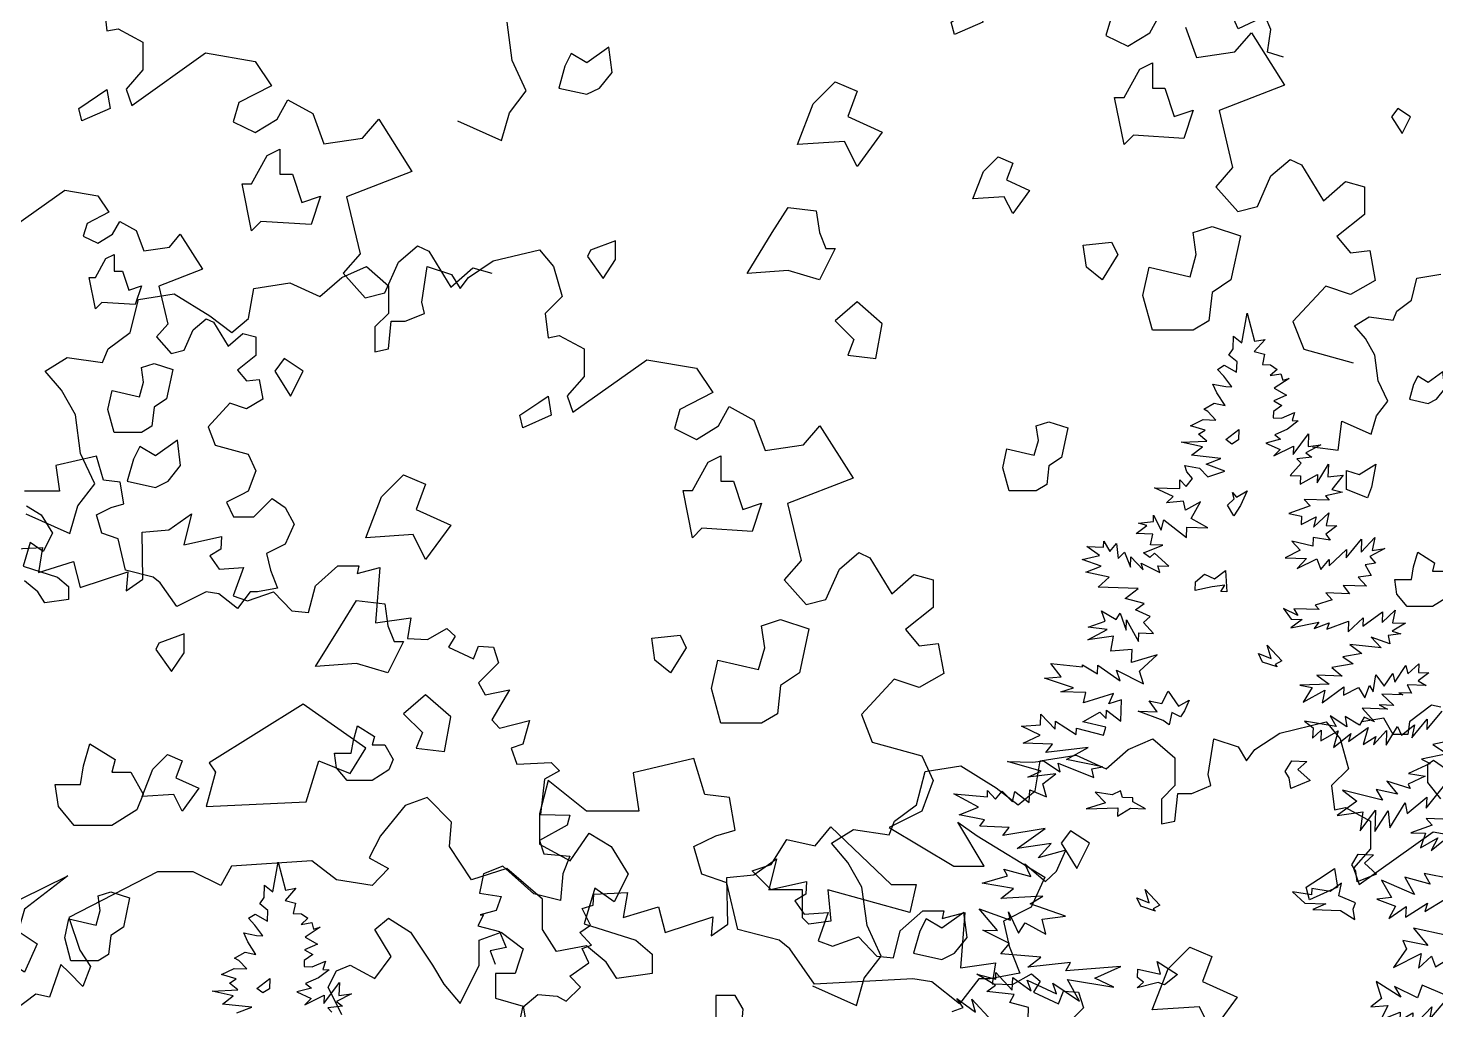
# Model space of a CAD drawing. Header units: inches. Extents: x -11 to 128, y 7 to 56.
# Drawn here: x 55.829 to 56.625, y 23.293 to 23.848 of the extents above; entities that cross this region are included whole.
import ezdxf

# ---------------------------------------------------------------- set-up
doc = ezdxf.new("R2010")
doc.units = ezdxf.units.IN
doc.header["$MEASUREMENT"] = 0
doc.layers.add('CAY', color=94, linetype='Continuous')
doc.layers.add('CAY-3', color=61, linetype='Continuous')
picture_1 = doc.add_image_def('image1.jpg', size_in_pixel=(1680, 1093))

# ---------------------------------------------------------------- blocks, each defined once
blk = doc.blocks.new('A$C76451831')
at = {"layer": 'CAY'}
for p, q in [((1479.9, 1929.8), (1538.3, 1944)), ((1538.3, 1944), (1555.9, 1922.7)), ((1288.9, 1909.2), (1320.1, 1922.7)), ((1320.1, 1922.7), (1347.8, 1898.6)), ((1389.7, 1877.9), (1396.8, 1922.7)), ((1396.8, 1922.7), (1427.4, 1912.7)), ((1448.6, 1909.2), (1479.9, 1929.8)), ((1555.9, 1922.7), (1566.6, 1885)), ((1178, 1895), (1223.4, 1902.1)), ((1223.4, 1902.1), (1261.1, 1885)), ((1261.1, 1885), (1288.9, 1909.2)), ((1347.8, 1898.6), (1347.8, 1863.8)), ((1427.4, 1912.7), (1438, 1895)), ((1438, 1895), (1448.6, 1909.2)), ((1022.3, 1839.6), (1033, 1881.5)), ((1033, 1881.5), (1077.8, 1888.5)), ((1077.8, 1888.5), (1122.6, 1860.8)), ((1171.5, 1857.3), (1178, 1895)), ((1566.6, 1885), (1545.3, 1863.8)), ((1347.8, 1863.8), (1330.7, 1846.6)), ((1369, 1853.7), (1393.2, 1863.8)), ((1393.2, 1863.8), (1389.7, 1877.9)), ((1545.3, 1863.8), (1548.9, 1833.1)), ((1122.6, 1860.8), (1150.3, 1839.6)), ((1150.3, 1839.6), (1171.5, 1857.3)), ((1330.7, 1846.6), (1330.7, 1815.4)), ((1347.8, 1818.9), (1351.4, 1853.7)), ((1351.4, 1853.7), (1369, 1853.7)), ((994.6, 1818.9), (1022.3, 1839.6)), ((1548.9, 1833.1), (1563, 1836)), ((1563, 1836), (1594.3, 1818.9)), ((987.6, 1801.8), (994.6, 1818.9)), ((1330.7, 1815.4), (1347.8, 1818.9)), ((1594.3, 1818.9), (1594.3, 1784.1)), ((915, 1791.2), (942.7, 1808.3)), ((942.7, 1808.3), (987.6, 1801.8)), ((1580.1, 1739.3), (1673.3, 1805.4)), ((1673.3, 1805.4), (1735.8, 1794.7)), ((935.7, 1767), (915, 1791.2)), ((1594.3, 1784.1), (1573, 1759.9)), ((953.4, 1735.8), (935.7, 1767)), ((1573, 1759.9), (1580.1, 1739.3)), ((4659.2, 1730), (4666, 1767.4)), ((4666, 1767.4), (4675.2, 1732.1)), ((959.8, 1687.4), (953.4, 1735.8)), ((4642.8, 1714.7), (4648.1, 1722.6)), ((4648.1, 1722.6), (4648.6, 1738.5)), ((4648.6, 1738.5), (4659.2, 1730)), ((4688.4, 1734.4), (4674.7, 1719)), ((4675.2, 1732.1), (4688.4, 1734.4)), ((4653, 1706.2), (4642.8, 1714.7)), ((4652.5, 1693), (4653, 1706.2)), ((4674.7, 1719), (4687.7, 1715.8)), ((4687.7, 1715.8), (4685, 1702.8)), ((977.5, 1649), (959.8, 1687.4)), ((4628.6, 1696.6), (4636.9, 1701.7)), ((4636.5, 1688.1), (4628.6, 1696.6)), ((4646.4, 1674.6), (4636.5, 1688.1)), ((4636.9, 1701.7), (4652.5, 1693)), ((4685, 1702.8), (4695.4, 1702.4)), ((4703.4, 1696.7), (4694.9, 1688.8)), ((4694.9, 1688.8), (4708.2, 1691.1)), ((4695.4, 1702.4), (4703.4, 1696.7)), ((4708.2, 1691.1), (4710.6, 1682.8)), ((4627.6, 1667.1), (4622.5, 1678.2)), ((4622.5, 1678.2), (4638.7, 1674.9)), ((4638.7, 1674.9), (4646.4, 1674.6)), ((4718.8, 1685.3), (4699.8, 1672.8)), ((4699.8, 1672.8), (4715.4, 1664.1)), ((4710.6, 1682.8), (4718.8, 1685.3)), ((4611, 1646.4), (4624.4, 1654.1)), ((4624.4, 1654.1), (4637.9, 1650.9)), ((4637.9, 1650.9), (4627.6, 1667.1)), ((4709.5, 1651.1), (4698.8, 1643.4)), ((4715.4, 1664.1), (4699.3, 1656.9)), ((4699.3, 1656.9), (4709.5, 1651.1)), ((956.3, 1621.3), (977.5, 1649)), ((4594.4, 1625.7), (4610.5, 1633.3)), ((4610.5, 1633.3), (4626.4, 1632.7)), ((4616.3, 1643.5), (4611, 1646.4)), ((4626.4, 1632.7), (4616.3, 1643.5)), ((4698.8, 1643.4), (4698.5, 1635.7)), ((4698.5, 1635.7), (4708.9, 1635.3)), ((4708.9, 1635.3), (4725.5, 1642.4)), ((4725.5, 1642.4), (4722.4, 1632.1)), ((946.3, 1586.5), (956.3, 1621.3)), ((4612.8, 1620.1), (4594.4, 1625.7)), ((4604.5, 1614.9), (4612.8, 1620.1)), ((4615, 1606.4), (4604.5, 1614.9)), ((4716.6, 1621.4), (4700.5, 1614.3)), ((4730.1, 1631.8), (4716.6, 1621.4)), ((4722.4, 1632.1), (4730.1, 1631.8)), ((4723.6, 1589.4), (4743.1, 1615.5)), ((4743.1, 1615.5), (4742.6, 1599.2)), ((890.9, 1611.3), (946.3, 1586.5)), ((2729.7, 1598.1), (2733.2, 1567.4)), ((4582.8, 1604.8), (4615, 1606.4)), ((4609.3, 1598.9), (4582.8, 1604.8)), ((4595.8, 1588.5), (4609.3, 1598.9)), ((4708, 1608.6), (4689.3, 1603.8)), ((4689.3, 1603.8), (4707.5, 1595.4)), ((4699.6, 1587.6), (4724, 1599.9)), ((4700.5, 1614.3), (4708, 1608.6)), ((4724, 1599.9), (4723.6, 1589.4)), ((4758.5, 1601.4), (4739.6, 1591.6)), ((4742.6, 1599.2), (4758.5, 1601.4)), ((3999.3, 1585.8), (3992.2, 1561.6)), ((4047.6, 1565.2), (4061.2, 1589.4)), ((4632.8, 1584.5), (4595.8, 1588.5)), ((4614, 1577.4), (4632.8, 1584.5)), ((4707.5, 1595.4), (4699.6, 1587.6)), ((4747.1, 1585.9), (4728.4, 1583.8)), ((4728.4, 1583.8), (4733.7, 1578.2)), ((4739.6, 1591.6), (4747.1, 1585.9)), ((2733.2, 1567.4), (2747.4, 1570.3)), ((2747.4, 1570.3), (2778.6, 1553.2)), ((3244, 1530.4), (3237.5, 1578.7)), ((3992.2, 1561.6), (4019.9, 1548.1)), ((4019.9, 1548.1), (4047.6, 1565.2)), ((4092.4, 1572.3), (4106.6, 1533.9)), ((4154.9, 1541), (4175.6, 1565.2)), ((4175.6, 1565.2), (4217.4, 1499.1)), ((2778.6, 1553.2), (2778.6, 1518.4)), ((2764.5, 1473.6), (2857.6, 1539.7)), ((2857.6, 1539.7), (2920.1, 1529)), ((2920.1, 1529), (2940.8, 1498.4)), ((3261.7, 1492), (3244, 1530.4)), ((4106.6, 1533.9), (4154.9, 1541)), ((2778.6, 1518.4), (2757.4, 1494.2)), ((2757.4, 1494.2), (2764.5, 1473.6)), ((2940.8, 1498.4), (2899.5, 1477.1)), ((3240.4, 1464.3), (3261.7, 1492)), ((4217.4, 1499.1), (4134.9, 1467.3)), ((2899.5, 1477.1), (2892.4, 1452.9)), ((2947.9, 1456.5), (2961.4, 1480.7)), ((2961.4, 1480.7), (2992.7, 1463.6)), ((2920.1, 1439.4), (2947.9, 1456.5)), ((2992.7, 1463.6), (3006.8, 1425.2)), ((3055.2, 1432.3), (3075.8, 1456.5)), ((3075.8, 1456.5), (3117.7, 1390.4)), ((3230.4, 1429.5), (3240.4, 1464.3)), ((4134.9, 1467.3), (4152, 1395.3)), ((2892.4, 1452.9), (2920.1, 1439.4)), ((3175, 1454.3), (3230.4, 1429.5)), ((3006.8, 1425.2), (3055.2, 1432.3)), ((4200.3, 1384.7), (4224.5, 1405.3)), ((4224.5, 1405.3), (4238.7, 1398.8)), ((3117.7, 1390.4), (3035.1, 1358.6)), ((4152, 1395.3), (4130.8, 1371.1)), ((4183.2, 1346.3), (4200.3, 1384.7)), ((4238.7, 1398.8), (4266.4, 1353.4)), ((4130.8, 1371.1), (4158.5, 1339.9)), ((4266.4, 1353.4), (4294.1, 1377.6)), ((4294.1, 1377.6), (4318.3, 1371.1)), ((4318.3, 1371.1), (4318.3, 1336.3)), ((3035.1, 1358.6), (3052.2, 1286.6)), ((4158.5, 1339.9), (4183.2, 1346.3)), ((4318.3, 1336.3), (4283.5, 1308.6)), ((4283.5, 1308.6), (4300.6, 1287.9)), ((3052.2, 1286.6), (3031, 1262.4)), ((4300.6, 1287.9), (4324.7, 1290.9)), ((4324.7, 1290.9), (4331.8, 1253.1)), ((4384.3, 1256.1), (4414.2, 1260.8)), ((4269.3, 1246.1), (4228, 1201.2)), ((4300.6, 1235.4), (4269.3, 1246.1)), ((4331.8, 1253.1), (4300.6, 1235.4)), ((4377.3, 1228.2), (4384.3, 1256.1)), ((4358.8, 1214.4), (4377.3, 1228.2)), ((4305.7, 1196), (4324.2, 1207.4)), ((4324.2, 1207.4), (4354.1, 1203)), ((4354.1, 1203), (4358.8, 1214.4)), ((4228, 1201.2), (4241.6, 1166.4)), ((4319.5, 1179.8), (4305.7, 1196)), ((4331.3, 1159), (4319.5, 1179.8)), ((4241.6, 1166.4), (4304.1, 1149.3)), ((4335.6, 1126.7), (4331.3, 1159)), ((4347.4, 1101.2), (4335.6, 1126.7)), ((4333.2, 1082.7), (4347.4, 1101.2)), ((4326.6, 1059.5), (4333.2, 1082.7)), ((4284.9, 1039.1), (4289.6, 1076)), ((4289.6, 1076), (4326.6, 1059.5)), ((4252.7, 1043.4), (4284.9, 1039.1)), ((4402.8, 717.8), (4374.9, 696.9)), ((4414.2, 715.4), (4402.8, 717.8)), ((4342.7, 701.7), (4314.8, 696.9)), ((4354.1, 680.8), (4342.7, 701.7)), ((4374.9, 696.9), (4372.6, 680.8)), ((4372.6, 680.8), (4354.1, 680.8)), ((3915.1, 501.1), (3898, 463.3)), ((3898, 463.3), (3863.2, 445.6)), ((3863.2, 445.6), (3870.3, 414.4)), ((3870.3, 414.4), (3883.8, 380.2)), ((3831.9, 373.1), (3807.8, 341.8)), ((3846.1, 373.1), (3831.9, 373.1)), ((3883.8, 380.2), (3846.1, 373.1))]:
    blk.add_line(p, q, dxfattribs=at)
for points in [[(4216, 1534.3), (4196, 1540.6), (4200.2, 1569.1), (4192.8, 1586), (4159, 1570.1), (4147.4, 1595.5)], [(4326.7, 2161.8), (4368.9, 2163.9), (4363.7, 2132.3), (4408, 2146), (4416.4, 2113.3), (4476.5, 2133.3), (4474.4, 2109.1), (4495.5, 2123.9), (4494.4, 2182.9), (4528.2, 2186.1), (4556.7, 2206.1), (4547.2, 2167.1), (4594.6, 2177.6), (4593.6, 2161.8), (4579.9, 2153.4), (4591.5, 2136.5), (4622.1, 2138.6), (4609.4, 2102.8), (4627.3, 2096.4), (4660, 2108), (4683.2, 2083.8), (4704.3, 2081.7), (4712.8, 2115.4), (4741.2, 2140.7), (4767.6, 2140.7), (4765.5, 2131.2), (4794, 2138.6), (4788.7, 2069), (4833, 2075.3), (4828.8, 2049), (4854.1, 2047.9), (4878.3, 2061.6), (4888.9, 2052.1), (4880.5, 2038.4), (4912.1, 2023.7), (4918.4, 2039.5), (4937.4, 2038.4), (4943.7, 2018.4), (4918.4, 1993.1), (4926.9, 1978.3), (4957.4, 1984.6), (4935.3, 1946.7), (4944.8, 1936.1), (4982.8, 1945.6), (4974.3, 1916.1), (4959.6, 1910.8), (4966.9, 1890.8), (5010.2, 1892.9), (5020.7, 1882.3), (5001.7, 1871.8), (4996.5, 1827.5), (5033.4, 1826.4), (5030.2, 1813.8), (4995.4, 1794.8), (5000.7, 1777.9), (5033.4, 1774.7), (5024.9, 1752.6), (5021.8, 1718.9), (4988, 1727.3), (4949, 1762.1), (4924.8, 1752.6), (4919.5, 1728.3), (4946.9, 1724.1), (4940.6, 1706.2), (4920.5, 1700.9), (4924.8, 1700.9), (4917.4, 1687.2), (4944.8, 1679.8), (4953.2, 1659.8), (4933.2, 1655.6), (4939.5, 1638.7)], [(4968, 1554.1), (4974.3, 1584.7), (4993.3, 1600.5), (5017.5, 1598.4), (5029.1, 1592), (5047.1, 1610), (5033.4, 1623.7), (5057.6, 1640.6), (5049.2, 1658.5), (5060.8, 1662.7), (5046, 1678.5), (5059.7, 1688), (5049.2, 1709.1), (5062.9, 1713.3), (5063.9, 1727), (5106.1, 1729.1), (5100.9, 1697.5), (5145.2, 1711.2), (5153.6, 1678.5), (5213.7, 1698.6), (5211.6, 1674.3), (5232.7, 1689.1), (5231.6, 1748.1), (5265.4, 1751.3), (5293.9, 1771.3), (5284.4, 1732.3), (5331.8, 1742.9), (5330.8, 1727), (5317.1, 1718.6), (5328.7, 1701.7), (5359.3, 1703.8), (5346.6, 1668), (5364.5, 1661.6), (5397.2, 1673.2), (5420.4, 1649), (5441.5, 1646.9), (5450, 1680.6), (5478.4, 1705.9), (5504.8, 1705.9), (5502.7, 1696.5), (5531.2, 1703.8), (5525.9, 1634.2), (5570.2, 1640.6), (5566, 1614.2), (5591.3, 1613.1), (5615.5, 1626.8), (5626.1, 1617.3), (5617.7, 1603.6), (5649.3, 1588.9), (5655.6, 1604.7), (5674.6, 1603.6), (5680.9, 1583.6), (5655.6, 1558.3)], [(3798.5, 332.2), (3812.3, 337.1), (3804.5, 348.3), (3827.9, 331.1), (3823.1, 347.6), (3848.9, 320)], [(3893.7, 307.5), (3894.8, 337), (3871, 343.2), (3876.8, 353.5), (3842, 357.4), (3853.2, 365.2), (3829.6, 379.1), (3853.4, 372.9), (3853.7, 381), (3874.2, 359), (3874.8, 374.8), (3898.2, 358.2), (3893.2, 371.5), (3929.8, 354.3), (3925.3, 367.6), (3958.9, 345.2), (3944, 372.4), (4002.2, 362.7), (3978.5, 373.9), (4011.2, 388.7), (3941.7, 383.4), (3947.5, 393.6), (3893.8, 387.8), (3910.1, 400.4), (3860, 404.8), (3870.8, 417.6), (3837, 434.6), (3855.6, 434), (3832.5, 461.5), (3871.9, 447), (3869.5, 457.5), (3882.2, 430.8), (3890.3, 443.7), (3916.6, 429.6), (3911.8, 448.3), (3941.4, 452.3), (3896.6, 467.5), (3912.8, 477.3), (3859.7, 474.2), (3876, 486.8), (3836.3, 493.6), (3868.4, 502.9), (3863.7, 511.2), (3897.8, 501.9), (3890.2, 518), (3916.2, 495.8), (3930.2, 508.9), (3941.6, 535.3), (3906.8, 525.6), (3923.3, 543.6), (3880.5, 537.4), (3915.8, 562.4), (3862.5, 553.9), (3870.5, 564), (3833.4, 565.3), (3839.1, 573.3), (3807.2, 579.8), (3831.5, 589.4), (3800.4, 606.4), (3842.9, 602.6), (3843.1, 610.3), (3853.2, 599.5), (3861.7, 609.7), (3874.4, 596.1), (3877.5, 609.1), (3895.6, 595.3), (3896.2, 611.2), (3917.2, 602.3), (3912.8, 618.8), (3929.1, 631.3), (3894, 627.1), (3910.6, 634.7), (3868.4, 647.1), (3900.1, 646), (3913.8, 647.7), (3934.6, 633.9), (3932.3, 644.8), (3976.9, 627), (3974.6, 637.9), (3987.8, 640.2), (3942.8, 649.4), (3970.1, 664.8), (3916.4, 658.5), (3924.9, 668.7), (3887.8, 670), (3909.5, 680.1), (3885.8, 691.3), (3909.9, 693.2), (3910.4, 706.8), (3928.3, 687.6), (3928.7, 698), (3954.8, 681.2), (3955.1, 688.9), (3989.2, 680), (3992.3, 690.3), (3963.1, 696.8), (3984.8, 709.2), (3992.7, 701.2), (3993, 711.6), (4011.1, 697.8), (4012.1, 724.6), (3996, 719.7), (4001.9, 732.6), (3963.9, 720.8), (3967.1, 733.8), (3935.4, 734.9), (3951.4, 739.8), (3914.7, 752), (3936, 753.5), (3923, 770.3), (3962.8, 766.2), (3962.9, 768.9), (3981.5, 757.4), (3981.9, 768.2), (4010.2, 748.6), (4005.7, 761.9), (4039.5, 744.9), (4034.6, 760.9), (4056.7, 781.5), (4024.6, 771.7), (4025.2, 788), (3998.4, 786.2), (4001.7, 804.7), (3969.4, 800.4), (3993.9, 813.1), (3970, 816.2), (3991.5, 823.6), (3986.5, 837), (4005.2, 825.9), (4010.4, 833.9), (4017.9, 812.3), (4018.3, 825.4), (4033.2, 798.2), (4033.6, 809), (4052.2, 808.4), (4039.5, 822), (4047.9, 829.8), (4029.6, 838.2), (4040.3, 846), (4016.5, 852.2), (4032.8, 864.8), (3982.6, 866.6), (3996.2, 879.2), (3966.9, 885.7), (3986.2, 893.2), (3962.5, 901.7), (3984, 906.4), (3968.1, 917.8), (3989.3, 917.1), (3989.6, 924.8), (3997.3, 911.4), (4005.8, 921.5), (4007.9, 902.9), (4015.9, 910.7), (4023.4, 891.9), (4023.8, 905), (4039.1, 888.6), (4036.7, 896.9), (4060.3, 885.2), (4057.8, 893.4), (4071.4, 892.9), (4053.4, 909.4), (4047.8, 904.2), (4039.8, 909.9), (4064.2, 919.5), (4048.4, 920), (4051.5, 933.5), (4030.3, 934.3), (4043.8, 944.2), (4033.4, 947.3), (4052.1, 949.4), (4052.4, 957.5), (4062.1, 938.6), (4065.3, 951.6), (4094, 929.3), (4094.4, 942.4), (4120.7, 941.5), (4099.8, 953.1), (4111.4, 974), (4092.5, 963.8), (4090.1, 974.8), (4068.8, 972.8), (4077.2, 980.7), (4053.6, 991.9), (4085.3, 990.8), (4085.6, 1001.7), (4093.5, 993.3), (4101.6, 1003.4), (4094.2, 1011.8), (4091.7, 1020.1), (4110.2, 1016.7), (4120.7, 1005.5), (4142.2, 1012.9), (4118.5, 1021.8), (4137.3, 1028.9), (4100.3, 1032.9), (4113.8, 1043.3), (4087.3, 1049.2), (4119.5, 1050.8), (4109, 1059.4), (4117.3, 1064.5), (4098.9, 1070.1), (4115, 1077.7), (4130.9, 1077.2), (4120.8, 1088), (4115.5, 1090.9), (4128.9, 1098.6), (4142.4, 1095.4), (4132.1, 1111.6), (4127, 1122.6), (4143.2, 1119.4), (4150.9, 1119.1), (4141, 1132.6), (4133.1, 1141), (4141.4, 1146.2), (4157, 1137.5), (4157.5, 1150.6), (4147.3, 1159.1), (4152.6, 1167.1), (4153.1, 1182.9), (4163.7, 1174.4), (4170.5, 1211.8), (4179.7, 1176.6), (4192.9, 1178.8), (4179.2, 1163.4), (4192.2, 1160.3), (4189.5, 1147.2), (4199.9, 1146.8), (4207.9, 1141.1), (4199.4, 1133.3), (4212.7, 1135.5), (4215.1, 1127.3), (4223.3, 1129.7), (4204.3, 1117.2), (4219.9, 1108.5), (4203.8, 1101.4), (4214, 1095.6), (4203.3, 1087.8), (4203, 1080.1), (4213.4, 1079.7), (4230, 1086.9), (4226.9, 1076.5), (4234.6, 1076.3), (4221.1, 1065.9), (4205, 1058.7), (4212.5, 1053), (4193.8, 1048.2), (4212, 1039.9), (4204.1, 1032), (4228.5, 1044.3), (4228.1, 1033.9), (4247.6, 1060), (4247.1, 1043.7), (4263, 1045.8), (4244.1, 1036.1), (4251.6, 1030.3), (4232.9, 1028.3), (4238.2, 1022.7), (4224.5, 1007.3), (4237.6, 1006.8), (4237.3, 996.4), (4259, 1008.8), (4258.6, 997.9), (4272.6, 1021.5), (4272, 1005.6), (4291.1, 1007.7), (4276.9, 989.6), (4290.4, 986.4), (4268.9, 981.7), (4273.7, 976.1), (4242, 977.2), (4249.5, 969.2), (4222.8, 959.3), (4238.6, 956), (4238.2, 945.6), (4257.1, 955.4), (4254, 942.3), (4273.2, 960.2), (4269.9, 944.5), (4283.5, 944), (4269.5, 933.6), (4274.7, 925.7), (4253.5, 929.2), (4253.1, 918.3), (4226.6, 924.7), (4237.1, 913.4), (4218.2, 903.7), (4244.9, 902.7), (4233.5, 890), (4258, 902.3), (4263, 889), (4273.8, 901.7), (4273.5, 893.6), (4295.6, 914.1), (4295.2, 903.7), (4314.6, 927.1), (4314, 910.8), (4331, 929.2), (4327.7, 913), (4343.6, 915.2), (4324.7, 905.4), (4332.1, 897), (4318.9, 894.7), (4326.6, 881.3), (4310.2, 879.2), (4320.7, 867.9), (4291.3, 868.9), (4299.1, 858.2), (4269.6, 859.3), (4277.5, 850.8), (4256, 843.9), (4261.2, 838.3), (4229.1, 839.4), (4234.2, 831), (4215.9, 839.8), (4225.9, 826.3), (4239.5, 825.9), (4225.5, 815.5), (4260.6, 822.4), (4254.9, 814.4), (4273.8, 821.9), (4270.8, 813.9), (4297.8, 823.8), (4297.4, 810.2), (4316.6, 828.2), (4316.2, 817.7), (4340.9, 835.5), (4340.4, 822.3), (4356.8, 837.6), (4353.5, 821.9), (4369.8, 821.3), (4353.1, 811), (4363.9, 807.9), (4348, 805.8), (4349.9, 795.3), (4326.6, 803.8), (4339.3, 790.2), (4299.5, 794.3), (4315, 782.9), (4290.8, 778.7), (4304.1, 770.1), (4277.2, 765.6), (4290, 754.7), (4258.3, 755.8), (4273.8, 744.4), (4236.6, 743), (4252.3, 740.2), (4240.8, 721.6), (4268.1, 736.9), (4264.8, 720.7), (4292.2, 741.1), (4291.9, 730.6), (4310.8, 740.4), (4318.5, 727), (4324.5, 742.7), (4329.2, 734.8), (4332.6, 756), (4343, 742), (4354, 757.9), (4356.3, 747), (4370.2, 767.8), (4372.6, 757.3), (4386.6, 770), (4386.2, 759.1), (4399.3, 758.6), (4385.9, 748.7), (4396.1, 742.9), (4372.1, 743.7), (4377.2, 733.1), (4361.3, 733.7), (4366.6, 730.8), (4339.9, 731.7), (4355.3, 717.6), (4336.8, 718.2), (4347, 712.9), (4315.3, 714), (4330.6, 697.1), (4317.6, 703), (4311.9, 692.8), (4293.7, 703.8), (4295.9, 690.6), (4275.1, 704.5), (4282.3, 691.1), (4242.7, 697.9), (4253.3, 689.4), (4252.8, 676.3), (4263.6, 686.3), (4263.1, 673.2), (4284.9, 685.6), (4279.1, 664.5), (4301.1, 682.3), (4298, 672), (4322.6, 689.7), (4316.4, 668.6), (4332.6, 678.5), (4329.6, 668.1), (4346.1, 686.1), (4345.4, 667.6), (4359.8, 691.1), (4364.9, 680), (4381.2, 693.1), (4377.9, 676.9), (4397.3, 700.2), (4396.8, 687.1), (4416.2, 710.4)], [(4433.6, 674.9), (4404.3, 668.2), (4422.5, 656.7), (4390.1, 650.1), (4400.8, 644.3), (4373.6, 631.7), (4394.8, 628.7), (4373.2, 618.6), (4375.7, 613), (4346.5, 622.2), (4359.6, 605.9), (4333, 611.8), (4340.7, 598.4), (4290.4, 611), (4308.5, 596.8), (4283.9, 579.1), (4316.2, 583.4), (4312.6, 559.5), (4332.1, 585.5), (4331.2, 558.8), (4348, 585), (4349.9, 563.6), (4369.6, 594.7), (4371.9, 581.4), (4396.6, 601.9), (4396.1, 588.3), (4421.2, 619.6)], [(4416.9, 574.4), (4395.7, 575.2), (4403.5, 566.7), (4376.5, 557.2), (4395, 556.6), (4388.9, 538.2), (4410.7, 550.6), (4402.4, 535), (4424.3, 552.8)], [(4427.4, 499.2), (4393.2, 505.9), (4400.9, 492.5), (4369.1, 501.3), (4381.4, 479.5), (4339.5, 497.3), (4352.3, 475.6), (4333.6, 473.5), (4357.4, 464.5), (4348.7, 449), (4370.5, 464.1), (4370, 450.9), (4397.4, 468.6), (4394.3, 457.8), (4418.8, 473.3)], [(4422.2, 427.8), (4380, 437), (4398.2, 415), (4366.3, 421.6), (4371.3, 411), (4354.7, 387.5), (4389.7, 404.9), (4386.3, 386.4), (4402.7, 401.7), (4407.7, 388.4), (4432.3, 403.4)], [(4419.6, 353.1), (4391, 365), (4385, 349.3), (4356.1, 363.5), (4363.8, 350.1), (4332.7, 369.7), (4339.7, 348.2), (4326.2, 337.8), (4347.6, 339.7), (4338.8, 321.5), (4363.1, 331), (4362.7, 320.6), (4379, 330.5), (4378.3, 311.9), (4403.2, 337.8), (4400, 322), (4422.2, 348)], [(4414.2, 599.8), (4398.1, 620.6), (4398.1, 643.8), (4405.2, 648.6), (4425.6, 634.4)]]:
    blk.add_lwpolyline(points, dxfattribs=at)
for points in [[(4784.5, 1915.2), (4800.4, 1915.2), (4810.9, 1896.7), (4805.6, 1883.5), (4784.5, 1870.3), (4752.8, 1870.3), (4739.6, 1886.1), (4737, 1904.6), (4758.1, 1904.6), (4760.8, 1920.5), (4766, 1939), (4787.2, 1925.7)], [(4507.9, 1884.3), (4526.4, 1902.8), (4544.9, 1894.9), (4536.9, 1873.7), (4566, 1860.5), (4544.9, 1831.5), (4534.3, 1852.6), (4494.7, 1850)], [(1240.2, 1791.1), (1216.4, 1806.9), (1204.5, 1791.1), (1224.3, 1759.4)], [(1537.1, 1751.5), (1548.9, 1759.4), (1552.9, 1735.6), (1517.3, 1719.8), (1513.3, 1735.6)], [(4396.9, 1672), (4402.2, 1695.8), (4436.5, 1687.9), (4441.8, 1706.3), (4439.1, 1724.8), (4455, 1730.1), (4478.7, 1722.2), (4470.8, 1685.2), (4455, 1674.7), (4452.3, 1650.9), (4439.1, 1643), (4404.8, 1643)], [(1085.8, 1672.3), (1081.8, 1704), (1054.1, 1684.2), (1034.3, 1696), (1026.4, 1680.2), (1018.5, 1652.5), (1054.1, 1644.6), (1069.9, 1652.5)], [(1339.1, 1632.7), (1366.8, 1660.4), (1394.5, 1648.5), (1382.7, 1616.8), (1426.2, 1597), (1394.5, 1553.5), (1378.7, 1585.2), (1319.3, 1581.2)], [(4639.1, 1608.3), (4655.4, 1620.8), (4655, 1607.7), (4646.6, 1602.6)], [(3821.2, 1594.5), (3833.1, 1602.4), (3837, 1578.6), (3801.4, 1562.8), (3797.4, 1578.6)], [(3369.9, 1515.3), (3365.9, 1547), (3338.2, 1527.2), (3318.4, 1539), (3310.5, 1523.2), (3302.6, 1495.5), (3338.2, 1487.6), (3354, 1495.5)], [(4035, 1519.2), (4050.8, 1527.2), (4050.8, 1495.5), (4066.6, 1495.5), (4078.5, 1459.8), (4102.3, 1467.8), (4090.4, 1432.1), (4027.1, 1436.1), (4015.2, 1424.2), (4003.3, 1483.6), (4015.2, 1483.6)], [(2721.4, 1485.8), (2733.3, 1493.7), (2737.3, 1469.9), (2701.6, 1454.1), (2697.7, 1469.9)], [(3623.3, 1475.7), (3651, 1503.4), (3678.7, 1491.5), (3666.8, 1459.8), (3710.3, 1440), (3678.7, 1396.5), (3662.8, 1428.1), (3603.5, 1424.2)], [(4376, 1459.3), (4360.2, 1469.9), (4352.3, 1459.3), (4365.5, 1438.2)], [(2935.2, 1410.5), (2951, 1418.5), (2951, 1386.8), (2966.9, 1386.8), (2978.8, 1351.1), (3002.5, 1359.1), (2990.6, 1323.4), (2927.3, 1327.4), (2915.4, 1315.5), (2903.5, 1374.9), (2915.4, 1374.9)], [(3837.8, 1390.3), (3856.3, 1408.8), (3874.8, 1400.9), (3866.9, 1379.8), (3895.9, 1366.6), (3874.8, 1337.5), (3864.2, 1358.6), (3824.6, 1356)], [(3571.8, 1313.3), (3591.6, 1345), (3627.2, 1341), (3631.2, 1313.3), (3639.1, 1293.5), (3651, 1293.5), (3631.2, 1253.9), (3591.6, 1265.8), (3540.1, 1261.8)], [(4038.9, 1234.1), (4046.9, 1269.7), (4098.3, 1257.8), (4106.2, 1285.6), (4102.3, 1313.3), (4126, 1321.2), (4161.7, 1309.3), (4149.8, 1253.9), (4126, 1238), (4122.1, 1202.4), (4102.3, 1190.5), (4050.8, 1190.5)], [(3342.6, 1291.2), (3338.7, 1283.3), (3358.5, 1255.6), (3374.3, 1279.3), (3374.3, 1303.1)], [(3967.7, 1269.7), (3963.7, 1297.4), (3999.3, 1301.4), (4007.3, 1285.6), (3987.5, 1253.9)], [(3702.4, 1154.9), (3710.3, 1198.4), (3678.7, 1226.2), (3651, 1202.4), (3674.7, 1178.6), (3666.8, 1158.8)], [(4419.5, 1116.7), (4416.9, 1137.8), (4398.4, 1124.6), (4385.2, 1132.5), (4380, 1122), (4374.7, 1103.5), (4398.4, 1098.2), (4409, 1103.5)], [(3862.3, 1017), (3867.6, 1040.8), (3901.9, 1032.9), (3907.2, 1051.4), (3904.5, 1069.8), (3920.4, 1075.1), (3944.1, 1067.2), (3936.2, 1030.2), (3920.4, 1019.7), (3917.7, 995.9), (3904.5, 988), (3870.2, 988)], [(4143.6, 1052.7), (4159.9, 1065.3), (4159.5, 1052.2), (4151.1, 1047)], [(4295.5, 989.9), (4295.5, 1013.7), (4311.3, 1008.4), (4332.5, 1021.6), (4327.2, 992.6), (4321.9, 979.4)], [(4145.7, 970.1), (4154.1, 978), (4151.7, 985.8), (4156.9, 980.2), (4170.4, 987.9), (4162, 969.6), (4153.4, 956.7)], [(4403.7, 887), (4419.5, 887), (4430.1, 868.5), (4424.8, 855.3), (4403.7, 842.1), (4372, 842.1), (4358.8, 857.9), (4356.2, 876.4), (4377.3, 876.4), (4380, 892.2), (4385.2, 910.7), (4406.4, 897.5)], [(4144.6, 860.9), (4136.9, 861.2), (4142.2, 869.2), (4126.3, 867), (4104.8, 862.3), (4105.2, 873.2), (4116.4, 883.2), (4129.3, 877.3), (4142.8, 887.7)], [(4208.2, 766.2), (4189.8, 772.3), (4184.7, 782.9), (4200.4, 776.9), (4195.5, 793.4), (4213.9, 773.7), (4205.6, 769)], [(4064.6, 698.7), (4032.9, 710.2), (4056.9, 709.4), (4046.9, 723.3), (4062.7, 720.1), (4070.9, 735.6), (4083.8, 716.6), (4097.3, 724.3), (4091.3, 710.9), (4086.1, 703.4), (4075.4, 708.7), (4072.1, 693)], [(4223.4, 626.6), (4218.2, 634.5), (4226.4, 647.8), (4245.4, 647.1), (4234.2, 636.7), (4249.6, 623), (4225.2, 612.9)], [(4013.2, 601.7), (4010.8, 609.9), (4000.2, 604.8), (3978.6, 608.3), (3991.7, 594.7), (3967.4, 587.4), (4007.3, 588.7), (4006.9, 577.9), (4023.2, 588.2), (4042.2, 587.5), (4026.2, 596.2), (4026.3, 601.2)], [(4307.3, 508.9), (4302.2, 516.8), (4310.3, 530.1), (4329.4, 529.4), (4318.1, 518.9), (4333.5, 505.2), (4309.1, 495.2)], [(4054.6, 458.4), (4036.2, 464.5), (4031.1, 475.1), (4046.8, 469.1), (4041.9, 485.6), (4060.3, 465.9), (4052, 461.2)], [(4303.8, 461), (4306.8, 469), (4285.8, 477.9), (4289, 493.7), (4275.1, 483.3), (4251.6, 486.8), (4251.4, 479.1), (4227.5, 482.7), (4242.8, 468.5), (4269.5, 467.6), (4253, 460.5), (4287.8, 459.2), (4306, 447.7)], [(4032, 374.8), (4032.4, 385.2), (4061.2, 379.2), (4056.8, 395.2), (4082.5, 378.5), (4066.1, 365.4), (4058.1, 368.4), (4031.6, 361.7), (4039.5, 369.1)]]:
    blk.add_lwpolyline(points, close=True, dxfattribs=at)
at = {"layer": 'CAY-3'}
for p, q in [((3100.6, 1276), (3124.7, 1296.6)), ((3124.7, 1296.6), (3138.9, 1290.1)), ((3138.9, 1290.1), (3166.6, 1244.7)), ((3188.9, 1257), (3220.2, 1277.6)), ((3220.2, 1277.6), (3278.5, 1291.8)), ((3278.5, 1291.8), (3296.2, 1270.6)), ((3029.1, 1257), (3060.4, 1270.6)), ((3031, 1262.4), (3058.7, 1231.2)), ((3060.4, 1270.6), (3088.1, 1246.4)), ((3083.5, 1237.6), (3100.6, 1276)), ((3130, 1225.7), (3137, 1270.6)), ((3137, 1270.6), (3167.7, 1260.5)), ((3166.6, 1244.7), (3194.3, 1268.9)), ((3167.7, 1260.5), (3178.3, 1242.8)), ((3194.3, 1268.9), (3218.5, 1262.4)), ((3296.2, 1270.6), (3306.9, 1232.8)), ((2911.8, 1205.1), (2918.3, 1242.8)), ((2918.3, 1242.8), (2963.7, 1249.9)), ((2963.7, 1249.9), (3001.4, 1232.8)), ((3001.4, 1232.8), (3029.1, 1257)), ((3088.1, 1246.4), (3088.1, 1211.6)), ((3178.3, 1242.8), (3188.9, 1257)), ((2762.6, 1187.4), (2773.2, 1229.3)), ((2773.2, 1229.3), (2818.1, 1236.4)), ((2818.1, 1236.4), (2862.9, 1208.6)), ((3058.7, 1231.2), (3083.5, 1237.6)), ((3133.5, 1211.6), (3130, 1225.7)), ((3306.9, 1232.8), (3285.6, 1211.6)), ((2862.9, 1208.6), (2890.6, 1187.4)), ((3088.1, 1211.6), (3071, 1194.5)), ((3109.3, 1201.6), (3133.5, 1211.6)), ((3285.6, 1211.6), (3289.2, 1180.9)), ((2890.6, 1187.4), (2911.8, 1205.1)), ((3071, 1194.5), (3071, 1163.2)), ((3088.1, 1166.8), (3091.6, 1201.6)), ((3091.6, 1201.6), (3109.3, 1201.6)), ((2734.9, 1166.8), (2762.6, 1187.4)), ((3289.2, 1180.9), (3303.3, 1183.9)), ((3303.3, 1183.9), (3334.6, 1166.8)), ((2655.3, 1139), (2683, 1156.1)), ((2683, 1156.1), (2727.8, 1149.6)), ((2727.8, 1149.6), (2734.9, 1166.8)), ((3071, 1163.2), (3088.1, 1166.8)), ((3334.6, 1166.8), (3334.6, 1131.9)), ((2676, 1114.8), (2655.3, 1139)), ((3320.4, 1087.1), (3413.6, 1153.2)), ((3413.6, 1153.2), (3476.1, 1142.6)), ((3476.1, 1142.6), (3496.7, 1111.9)), ((3334.6, 1131.9), (3313.3, 1107.8)), ((2693.6, 1083.6), (2676, 1114.8)), ((3313.3, 1107.8), (3320.4, 1087.1)), ((3496.7, 1111.9), (3455.4, 1090.7)), ((2700.1, 1035.2), (2693.6, 1083.6)), ((3455.4, 1090.7), (3448.4, 1066.5)), ((3503.8, 1070), (3517.3, 1094.2)), ((3517.3, 1094.2), (3548.6, 1077.1)), ((3448.4, 1066.5), (3476.1, 1052.9)), ((3476.1, 1052.9), (3503.8, 1070)), ((3548.6, 1077.1), (3562.7, 1038.8)), ((3611.1, 1045.8), (3631.7, 1070)), ((3631.7, 1070), (3673.6, 1003.9)), ((2717.8, 996.9), (2700.1, 1035.2)), ((3562.7, 1038.8), (3611.1, 1045.8)), ((2696.6, 969.1), (2717.8, 996.9)), ((3673.6, 1003.9), (3591, 972.1)), ((2631.1, 959.1), (2686.6, 934.3)), ((2686.6, 934.3), (2696.6, 969.1)), ((3591, 972.1), (3608.1, 900.1)), ((3656.5, 889.5), (3680.7, 910.2)), ((3680.7, 910.2), (3694.8, 903.7)), ((3608.1, 900.1), (3586.9, 875.9)), ((3639.4, 851.2), (3656.5, 889.5)), ((3694.8, 903.7), (3722.5, 858.3)), ((3586.9, 875.9), (3614.6, 844.7)), ((3722.5, 858.3), (3750.2, 882.4)), ((3750.2, 882.4), (3774.4, 875.9)), ((3774.4, 875.9), (3774.4, 841.1)), ((3614.6, 844.7), (3639.4, 851.2)), ((3774.4, 841.1), (3739.6, 813.4)), ((3739.6, 813.4), (3756.7, 792.8)), ((3756.7, 792.8), (3780.9, 795.7)), ((3780.9, 795.7), (3788, 758)), ((3725.5, 750.9), (3684.2, 706.1)), ((3756.7, 740.3), (3725.5, 750.9)), ((3788, 758), (3756.7, 740.3)), ((3684.2, 706.1), (3697.8, 671.3)), ((3697.8, 671.3), (3760.3, 654.2)), ((3473.1, 650.6), (3396.5, 632.9)), ((3486.7, 605.2), (3473.1, 650.6)), ((3760.3, 654.2), (3774.4, 622.9)), ((3289.2, 622.9), (3278.5, 581)), ((3337.5, 584.6), (3289.2, 622.9)), ((3396.5, 632.9), (3403.5, 584.6)), ((3774.4, 622.9), (3760.3, 584.6)), ((3517.9, 601.7), (3486.7, 605.2)), ((3109.3, 591.6), (3078.1, 553.3)), ((3137, 601.7), (3109.3, 591.6)), ((3167.7, 570.4), (3137, 601.7)), ((3525, 560.4), (3517.9, 601.7)), ((3164.8, 539.7), (3167.7, 570.4)), ((3278.5, 581), (3278.5, 542.7)), ((3403.5, 584.6), (3337.5, 584.6)), ((3746.7, 577.5), (3719, 563.9)), ((3760.3, 584.6), (3746.7, 577.5)), ((3839, 515.2), (3805.7, 570.4)), ((3805.7, 570.4), (3829.8, 553.3)), ((3078.1, 553.3), (3063.9, 525.6)), ((3316.9, 522), (3341, 556.8)), ((3341, 556.8), (3368.8, 539.7)), ((3473.1, 539.7), (3500.8, 553.3)), ((3500.8, 553.3), (3525, 560.4)), ((3719, 563.9), (3800.7, 515.2)), ((3829.8, 553.3), (3915.1, 501.1)), ((3192.5, 497.8), (3164.8, 539.7)), ((3278.5, 542.7), (3316.9, 522)), ((3368.8, 539.7), (3390, 504.9)), ((3483.1, 504.9), (3473.1, 539.7)), ((2890.2, 514.9), (2876.6, 490.8)), ((2991.4, 522), (2890.2, 514.9)), ((3022.7, 497.8), (2991.4, 522)), ((3063.9, 525.6), (3088.1, 512)), ((3800.7, 515.2), (3839, 515.2)), ((2797, 507.9), (2685, 450.4)), ((2841.8, 507.9), (2797, 507.9)), ((2876.6, 490.8), (2841.8, 507.9)), ((3067.5, 490.8), (3022.7, 497.8)), ((3088.1, 512), (3067.5, 490.8)), ((3237.3, 512), (3192.5, 497.8)), ((3282.1, 473.7), (3237.3, 512)), ((3390, 504.9), (3372.3, 470.1)), ((3514.4, 494.3), (3483.1, 504.9)), ((3348.1, 487.2), (3334.6, 442.4)), ((3372.3, 470.1), (3348.1, 487.2)), ((3528.5, 435.3), (3514.4, 494.3)), ((3282.1, 435.3), (3282.1, 473.7)), ((2685, 450.4), (2699.2, 409.1)), ((3071, 435.3), (3088.1, 449.5)), ((3088.1, 449.5), (3115.8, 431.8)), ((3091.6, 401.1), (3071, 435.3)), ((3115.8, 431.8), (3143.5, 390.5)), ((3202.5, 421.8), (3230.2, 431.8)), ((3230.2, 431.8), (3257.9, 411.1)), ((3299.8, 407.6), (3282.1, 435.3)), ((3334.6, 442.4), (3400, 421.8)), ((3580.4, 421.8), (3528.5, 435.3)), ((2699.2, 409.1), (2712.7, 388.5)), ((3202.5, 390.5), (3202.5, 421.8)), ((3257.9, 411.1), (3247.9, 379.9)), ((3337.5, 414.7), (3299.8, 407.6)), ((3362.3, 394), (3337.5, 414.7)), ((3400, 421.8), (3420.6, 404.1)), ((3594, 411.1), (3580.4, 421.8)), ((3625.2, 366.3), (3594, 411.1)), ((2675.1, 391.3), (2660.8, 350.1)), ((2685, 381.4), (2675.1, 391.3)), ((3022.7, 383.4), (3039.8, 390.5)), ((3039.8, 390.5), (3071, 373.4)), ((3071, 373.4), (3091.6, 401.1)), ((3143.5, 390.5), (3157.7, 366.3)), ((3178.3, 342.1), (3202.5, 390.5)), ((3375.8, 373.4), (3362.3, 394)), ((3420.6, 404.1), (3420.6, 379.9)), ((2702.7, 363.7), (2685, 381.4)), ((2712.7, 388.5), (2702.7, 363.7)), ((3012, 362.8), (3022.7, 383.4)), ((3223.1, 379.9), (3223.1, 348.6)), ((3247.9, 379.9), (3223.1, 379.9)), ((3420.6, 379.9), (3375.8, 373.4)), ((3748.8, 373.1), (3625.2, 366.3)), ((3773, 369.5), (3748.8, 373.1)), ((3029.1, 328), (3012, 362.8)), ((3157.7, 366.3), (3178.3, 342.1)), ((3807.8, 341.8), (3773, 369.5)), ((2643.7, 353.7), (2601.9, 322.4)), ((2660.8, 350.1), (2643.7, 353.7)), ((3223.1, 348.6), (3257.9, 338.6)), ((3257.9, 338.6), (3265, 296.7))]:
    blk.add_line(p, q, dxfattribs=at)
for points in [[(6598.2, 1088.9), (6660.3, 1132.9), (6702, 1125.9), (6715.7, 1105.4), (6688.2, 1091.2), (6683.5, 1075.1), (6702, 1066.1), (6720.4, 1077.5), (6729.5, 1093.6), (6750.3, 1082.2), (6759.7, 1056.6), (6792, 1061.4), (6805.7, 1077.5), (6833.6, 1033.4), (6778.6, 1012.2), (6790, 964.2), (6775.9, 948.1), (6794.3, 927.3), (6810.8, 931.6), (6822.2, 957.2), (6838.4, 970.9), (6847.8, 966.6), (6866.3, 936.3), (6884.7, 952.4), (6900.9, 948.1), (6900.9, 924.9), (6877.7, 906.4), (6889.1, 892.7), (6905.2, 894.6), (6909.9, 869.5), (6889.1, 857.7), (6868.2, 864.7), (6840.7, 834.9), (6849.8, 811.7), (6891.4, 800.2), (6900.9, 779.4), (6891.4, 753.8), (6882.4, 749.1), (6863.9, 740.1), (6872.9, 721.6), (6898.5, 721.6), (6921.7, 744.4), (6937.8, 733), (6949.2, 712.2), (6937.8, 687), (6914.6, 675.2), (6919.3, 654.4), (6928.4, 631.5), (6903.2, 626.8), (6893.8, 626.8), (6877.7, 606), (6854.5, 624.5), (6838.4, 626.8), (6801.4, 608.3), (6780.6, 638.2), (6771.5, 645.3), (6736.9, 654.4), (6727.5, 693.7), (6706.7, 700.8), (6700, 724), (6718.5, 733), (6734.6, 737.7), (6729.9, 765.3), (6709, 767.6), (6700, 797.9), (6648.9, 786.1), (6653.6, 753.8), (6609.6, 753.8)], [(6611.9, 735.4), (6630.4, 724), (6644.6, 700.8), (6632.8, 677.6), (6616.7, 689), (6607.6, 659.1), (6651.2, 645.3), (6665, 633.5), (6665, 617.4), (6635.1, 613.1), (6626.1, 626.8), (6609.6, 640.6)]]:
    blk.add_lwpolyline(points, dxfattribs=at)
for points in [[(2980.4, 1138.9), (2956.7, 1154.8), (2944.8, 1138.9), (2964.6, 1107.2)], [(3277.4, 1099.3), (3289.2, 1107.2), (3293.2, 1083.5), (3257.6, 1067.6), (3253.6, 1083.5)], [(2826, 1020.1), (2822.1, 1051.8), (2794.4, 1032), (2774.6, 1043.9), (2766.7, 1028), (2758.7, 1000.3), (2794.4, 992.4), (2810.2, 1000.3)], [(6712, 1046.9), (6722.6, 1052.1), (6722.6, 1031), (6733.1, 1031), (6741, 1007.2), (6756.9, 1012.5), (6748.9, 988.8), (6706.7, 991.4), (6698.8, 983.5), (6690.9, 1023.1), (6698.8, 1023.1)], [(3491.1, 1024.1), (3507, 1032), (3507, 1000.3), (3522.8, 1000.3), (3534.7, 964.7), (3558.4, 972.6), (3546.6, 936.9), (3483.2, 940.9), (3471.3, 929), (3459.5, 988.4), (3471.3, 988.4)], [(3079.4, 980.5), (3107.1, 1008.2), (3134.8, 996.3), (3123, 964.7), (3166.5, 944.9), (3134.8, 901.3), (3119, 933), (3059.6, 929)], [(6714.6, 856.8), (6719.9, 880.5), (6754.2, 872.6), (6759.5, 891.1), (6756.9, 909.6), (6772.7, 914.8), (6796.5, 906.9), (6788.5, 870), (6772.7, 859.4), (6770.1, 835.6), (6756.9, 827.7), (6722.6, 827.7)], [(3027.9, 818.1), (3047.7, 849.8), (3083.4, 845.8), (3087.3, 818.1), (3095.2, 798.3), (3107.1, 798.3), (3087.3, 758.7), (3047.7, 770.6), (2996.3, 766.6)], [(3495.1, 738.9), (3503, 774.6), (3554.5, 762.7), (3562.4, 790.4), (3558.4, 818.1), (3582.2, 826), (3617.8, 814.2), (3605.9, 758.7), (3582.2, 742.9), (3578.2, 707.2), (3558.4, 695.3), (3507, 695.3)], [(2798.8, 796), (2794.8, 788.1), (2814.6, 760.4), (2830.5, 784.1), (2830.5, 807.9)], [(3423.8, 774.6), (3419.9, 802.3), (3455.5, 806.2), (3463.4, 790.4), (3443.6, 758.7)], [(3158.6, 659.7), (3166.5, 703.3), (3134.8, 731), (3107.1, 707.2), (3130.9, 683.5), (3123, 663.7)], [(3039.8, 632), (3059.6, 663.7), (2980.4, 719.1), (2862.1, 645.5), (2870, 633.6), (2858.2, 590.1), (2984.4, 596.3), (3000.2, 647.8)], [(2739.4, 633.6), (2763.2, 633.6), (2779, 605.9), (2771.1, 586.1), (2739.4, 566.3), (2691.9, 566.3), (2672.1, 590.1), (2668.1, 617.8), (2699.8, 617.8), (2703.8, 641.6), (2711.7, 669.3), (2743.4, 649.5)], [(3570.3, 517.1), (3590.1, 548.8), (3625.7, 540.9), (3645.5, 564.6), (3721.6, 492.2), (3753.2, 492.2), (3745.3, 456.6), (3641.6, 485.4), (3645.5, 445.8), (3617.8, 441.9), (3609.9, 449.8), (3609.9, 485.4), (3570.3, 485.4), (3546.6, 509.2)], [(2573.8, 417.4), (2565.9, 445.1), (2684, 503), (2629.2, 460.9), (2621.3, 433.2), (2645.1, 417.4), (2629.2, 381.7)], [(3535, 335), (3525, 352.1), (3500.8, 352.1), (3500.8, 310.9), (3476.1, 293.2), (3451.9, 300.2), (3462.5, 259), (3503.8, 255.4), (3517.9, 224.1), (3490.2, 207), (3490.2, 175.8), (3503.8, 161.6), (3538.6, 144.5), (3556.3, 172.2), (3545.6, 210), (3594, 220.6), (3614.6, 241.3), (3580.4, 265.4), (3569.8, 300.2), (3531.5, 290.2)]]:
    blk.add_lwpolyline(points, close=True, dxfattribs=at)

msp = doc.modelspace()

# ---------------------------------------------------------------- block references
at = {"layer": 'CAY', "xscale": 0.0004489089019145984, "yscale": 0.0004489089019145984, "zscale": 0.0004489089019145984}
for p in [(52.85948, 23.24794), (54.64618, 23.14297), (53.87545, 22.58311), (55.87234, 22.58311)]:
    msp.add_blockref('A$C76451831', p, dxfattribs=at)

# ---------------------------------------------------------------- pictures from other files: only their frames are drawn
image = msp.add_image(picture_1, insert=(12.49661, 7.37723), size_in_units=(74.4025, 48.40591))
image.dxf.flags = 6

doc.saveas('drawing.dxf')
